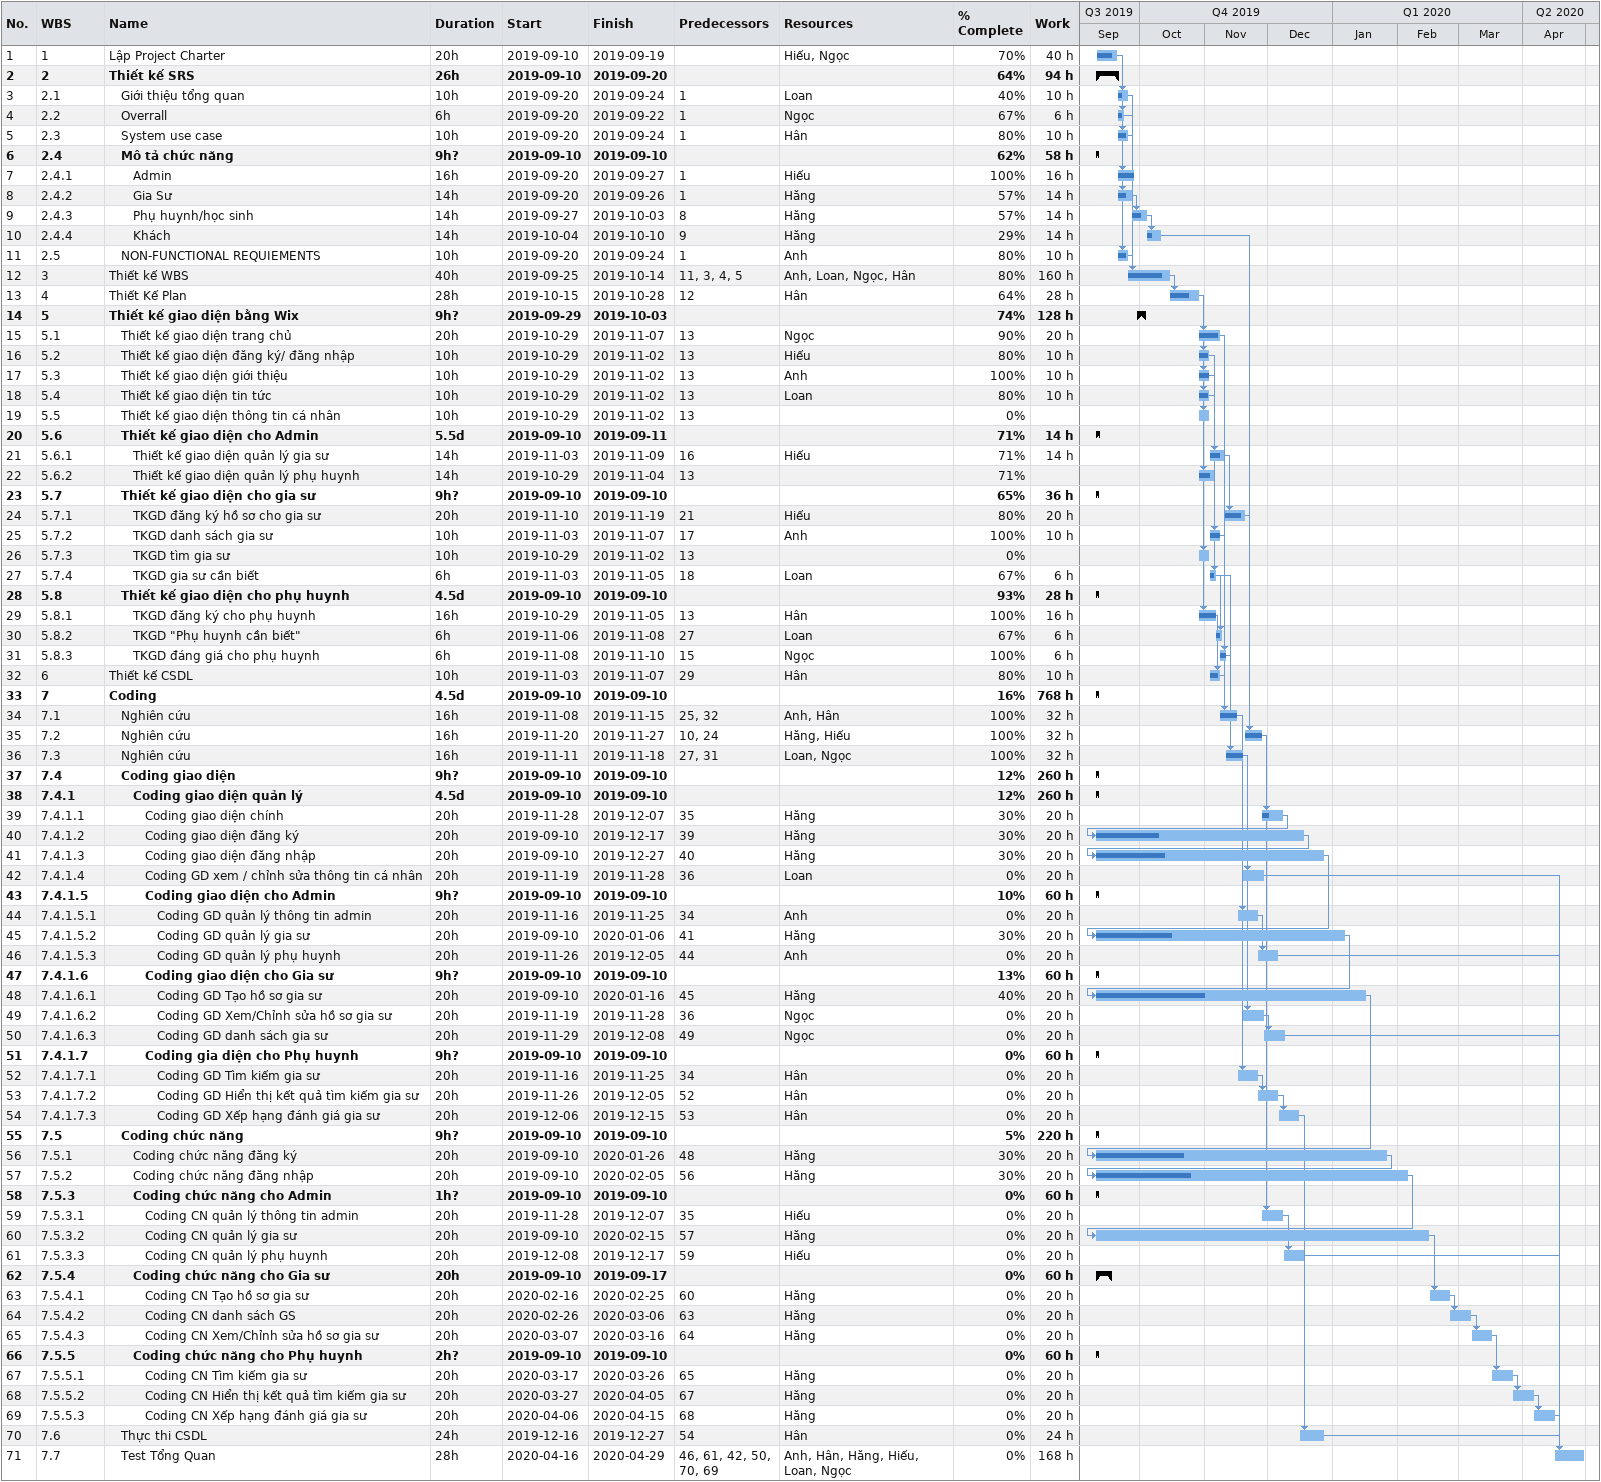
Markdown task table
| ID | WBS | Task | Duration | Start | Finish | Predecessors | Resources | % complete | Work (h) |
|---|---|---|---|---|---|---|---|---|---|
| 1 | 1 | Lập Project Charter | 20h | 2019-09-10 | 2019-09-19 |  | Hiếu, Ngọc | 70 | 40 |
| 2 | 2 | **Thiết kế SRS** | 26h | 2019-09-10 | 2019-09-20 |  |  | 64 | 94 |
| 3 | 2.1 | Giới thiệu tổng quan | 10h | 2019-09-20 | 2019-09-24 | 1 | Loan | 40 | 10 |
| 4 | 2.2 | Overrall | 6h | 2019-09-20 | 2019-09-22 | 1 | Ngọc | 67 | 6 |
| 5 | 2.3 | System use case | 10h | 2019-09-20 | 2019-09-24 | 1 | Hân | 80 | 10 |
| 6 | 2.4 | **Mô tả chức năng** | 9h? | 2019-09-10 | 2019-09-10 |  |  | 62 | 58 |
| 7 | 2.4.1 | Admin | 16h | 2019-09-20 | 2019-09-27 | 1 | Hiếu | 100 | 16 |
| 8 | 2.4.2 | Gia Sư | 14h | 2019-09-20 | 2019-09-26 | 1 | Hăng | 57 | 14 |
| 9 | 2.4.3 | Phụ huynh/học sinh | 14h | 2019-09-27 | 2019-10-03 | 8 | Hăng | 57 | 14 |
| 10 | 2.4.4 | Khách | 14h | 2019-10-04 | 2019-10-10 | 9 | Hăng | 29 | 14 |
| 11 | 2.5 | NON-FUNCTIONAL REQUIEMENTS | 10h | 2019-09-20 | 2019-09-24 | 1 | Anh | 80 | 10 |
| 12 | 3 | Thiết kế WBS | 40h | 2019-09-25 | 2019-10-14 | 11, 3, 4, 5 | Anh, Loan, Ngọc, Hân | 80 | 160 |
| 13 | 4 | Thiết Kế Plan | 28h | 2019-10-15 | 2019-10-28 | 12 | Hân | 64 | 28 |
| 14 | 5 | **Thiết kế giao diện bằng Wix** | 9h? | 2019-09-29 | 2019-10-03 |  |  | 74 | 128 |
| 15 | 5.1 | Thiết kế giao diện trang chủ | 20h | 2019-10-29 | 2019-11-07 | 13 | Ngọc | 90 | 20 |
| 16 | 5.2 | Thiết kế giao diện đăng ký/ đăng nhập | 10h | 2019-10-29 | 2019-11-02 | 13 | Hiếu | 80 | 10 |
| 17 | 5.3 | Thiết kế giao diện giới thiệu | 10h | 2019-10-29 | 2019-11-02 | 13 | Anh | 100 | 10 |
| 18 | 5.4 | Thiết kế giao diện tin tức | 10h | 2019-10-29 | 2019-11-02 | 13 | Loan | 80 | 10 |
| 19 | 5.5 | Thiết kế giao diện thông tin cá nhân | 10h | 2019-10-29 | 2019-11-02 | 13 |  | 0 |  |
| 20 | 5.6 | **Thiết kế giao diện cho Admin** | 5.5d | 2019-09-10 | 2019-09-11 |  |  | 71 | 14 |
| 21 | 5.6.1 | Thiết kế giao diện quản lý gia sư | 14h | 2019-11-03 | 2019-11-09 | 16 | Hiếu | 71 | 14 |
| 22 | 5.6.2 | Thiết kế giao diện quản lý phụ huynh | 14h | 2019-10-29 | 2019-11-04 | 13 |  | 71 |  |
| 23 | 5.7 | **Thiết kế giao diện cho gia sư** | 9h? | 2019-09-10 | 2019-09-10 |  |  | 65 | 36 |
| 24 | 5.7.1 | TKGD đăng ký hồ sơ cho gia sư | 20h | 2019-11-10 | 2019-11-19 | 21 | Hiếu | 80 | 20 |
| 25 | 5.7.2 | TKGD danh sách gia sư | 10h | 2019-11-03 | 2019-11-07 | 17 | Anh | 100 | 10 |
| 26 | 5.7.3 | TKGD tìm gia sư | 10h | 2019-10-29 | 2019-11-02 | 13 |  | 0 |  |
| 27 | 5.7.4 | TKGD gia sư cần biết | 6h | 2019-11-03 | 2019-11-05 | 18 | Loan | 67 | 6 |
| 28 | 5.8 | **Thiết kế giao diện cho phụ huynh** | 4.5d | 2019-09-10 | 2019-09-10 |  |  | 93 | 28 |
| 29 | 5.8.1 | TKGD đăng ký cho phụ huynh | 16h | 2019-10-29 | 2019-11-05 | 13 | Hân | 100 | 16 |
| 30 | 5.8.2 | TKGD "Phụ huynh cần biết" | 6h | 2019-11-06 | 2019-11-08 | 27 | Loan | 67 | 6 |
| 31 | 5.8.3 | TKGD đáng giá cho phụ huynh | 6h | 2019-11-08 | 2019-11-10 | 15 | Ngọc | 100 | 6 |
| 32 | 6 | Thiết kế CSDL | 10h | 2019-11-03 | 2019-11-07 | 29 | Hân | 80 | 10 |
| 33 | 7 | **Coding** | 4.5d | 2019-09-10 | 2019-09-10 |  |  | 16 | 768 |
| 34 | 7.1 | Nghiên cứu | 16h | 2019-11-08 | 2019-11-15 | 25, 32 | Anh, Hân | 100 | 32 |
| 35 | 7.2 | Nghiên cứu | 16h | 2019-11-20 | 2019-11-27 | 10, 24 | Hăng, Hiếu | 100 | 32 |
| 36 | 7.3 | Nghiên cứu | 16h | 2019-11-11 | 2019-11-18 | 27, 31 | Loan, Ngọc | 100 | 32 |
| 37 | 7.4 | **Coding giao diện** | 9h? | 2019-09-10 | 2019-09-10 |  |  | 12 | 260 |
| 38 | 7.4.1 | **Coding giao diện quản lý** | 4.5d | 2019-09-10 | 2019-09-10 |  |  | 12 | 260 |
| 39 | 7.4.1.1 | Coding giao diện chính | 20h | 2019-11-28 | 2019-12-07 | 35 | Hăng | 30 | 20 |
| 40 | 7.4.1.2 | Coding giao diện đăng ký | 20h | 2019-09-10 | 2019-12-17 | 39 | Hăng | 30 | 20 |
| 41 | 7.4.1.3 | Coding giao diện đăng nhập | 20h | 2019-09-10 | 2019-12-27 | 40 | Hăng | 30 | 20 |
| 42 | 7.4.1.4 | Coding GD xem / chỉnh sửa thông tin cá nhân | 20h | 2019-11-19 | 2019-11-28 | 36 | Loan | 0 | 20 |
| 43 | 7.4.1.5 | **Coding giao diện cho Admin** | 9h? | 2019-09-10 | 2019-09-10 |  |  | 10 | 60 |
| 44 | 7.4.1.5.1 | Coding GD quản lý thông tin admin | 20h | 2019-11-16 | 2019-11-25 | 34 | Anh | 0 | 20 |
| 45 | 7.4.1.5.2 | Coding GD quản lý gia sư | 20h | 2019-09-10 | 2020-01-06 | 41 | Hăng | 30 | 20 |
| 46 | 7.4.1.5.3 | Coding GD quản lý phụ huynh | 20h | 2019-11-26 | 2019-12-05 | 44 | Anh | 0 | 20 |
| 47 | 7.4.1.6 | **Coding giao diện cho Gia sư** | 9h? | 2019-09-10 | 2019-09-10 |  |  | 13 | 60 |
| 48 | 7.4.1.6.1 | Coding GD Tạo hồ sơ gia sư | 20h | 2019-09-10 | 2020-01-16 | 45 | Hăng | 40 | 20 |
| 49 | 7.4.1.6.2 | Coding GD Xem/Chỉnh sửa hồ sơ gia sư | 20h | 2019-11-19 | 2019-11-28 | 36 | Ngọc | 0 | 20 |
| 50 | 7.4.1.6.3 | Coding GD danh sách gia sư | 20h | 2019-11-29 | 2019-12-08 | 49 | Ngọc | 0 | 20 |
| 51 | 7.4.1.7 | **Coding gia diện cho Phụ huynh** | 9h? | 2019-09-10 | 2019-09-10 |  |  | 0 | 60 |
| 52 | 7.4.1.7.1 | Coding GD Tìm kiếm gia sư | 20h | 2019-11-16 | 2019-11-25 | 34 | Hân | 0 | 20 |
| 53 | 7.4.1.7.2 | Coding GD Hiển thị kết quả tìm kiếm gia sư | 20h | 2019-11-26 | 2019-12-05 | 52 | Hân | 0 | 20 |
| 54 | 7.4.1.7.3 | Coding GD Xếp hạng đánh giá gia sư | 20h | 2019-12-06 | 2019-12-15 | 53 | Hân | 0 | 20 |
| 55 | 7.5 | **Coding chức năng** | 9h? | 2019-09-10 | 2019-09-10 |  |  | 5 | 220 |
| 56 | 7.5.1 | Coding chức năng đăng ký | 20h | 2019-09-10 | 2020-01-26 | 48 | Hăng | 30 | 20 |
| 57 | 7.5.2 | Coding chức năng đăng nhập | 20h | 2019-09-10 | 2020-02-05 | 56 | Hăng | 30 | 20 |
| 58 | 7.5.3 | **Coding chức năng cho Admin** | 1h? | 2019-09-10 | 2019-09-10 |  |  | 0 | 60 |
| 59 | 7.5.3.1 | Coding CN quản lý thông tin admin | 20h | 2019-11-28 | 2019-12-07 | 35 | Hiếu | 0 | 20 |
| 60 | 7.5.3.2 | Coding CN quản lý gia sư | 20h | 2019-09-10 | 2020-02-15 | 57 | Hăng | 0 | 20 |
| 61 | 7.5.3.3 | Coding CN quản lý phụ huynh | 20h | 2019-12-08 | 2019-12-17 | 59 | Hiếu | 0 | 20 |
| 62 | 7.5.4 | **Coding chức năng cho Gia sư** | 20h | 2019-09-10 | 2019-09-17 |  |  | 0 | 60 |
| 63 | 7.5.4.1 | Coding CN Tạo hồ sơ gia sư | 20h | 2020-02-16 | 2020-02-25 | 60 | Hăng | 0 | 20 |
| 64 | 7.5.4.2 | Coding CN danh sách GS | 20h | 2020-02-26 | 2020-03-06 | 63 | Hăng | 0 | 20 |
| 65 | 7.5.4.3 | Coding CN Xem/Chỉnh sửa hồ sơ gia sư | 20h | 2020-03-07 | 2020-03-16 | 64 | Hăng | 0 | 20 |
| 66 | 7.5.5 | **Coding chức năng cho Phụ huynh** | 2h? | 2019-09-10 | 2019-09-10 |  |  | 0 | 60 |
| 67 | 7.5.5.1 | Coding CN Tìm kiếm gia sư | 20h | 2020-03-17 | 2020-03-26 | 65 | Hăng | 0 | 20 |
| 68 | 7.5.5.2 | Coding CN Hiển thị kết quả tìm kiếm gia sư | 20h | 2020-03-27 | 2020-04-05 | 67 | Hăng | 0 | 20 |
| 69 | 7.5.5.3 | Coding CN Xếp hạng đánh giá gia sư | 20h | 2020-04-06 | 2020-04-15 | 68 | Hăng | 0 | 20 |
| 70 | 7.6 | Thực thi CSDL | 24h | 2019-12-16 | 2019-12-27 | 54 | Hân | 0 | 24 |
| 71 | 7.7 | Test Tổng Quan | 28h | 2020-04-16 | 2020-04-29 | 46, 61, 42, 50, 70, 69 | Anh, Hân, Hăng, Hiếu, Loan, Ngọc | 0 | 168 |
